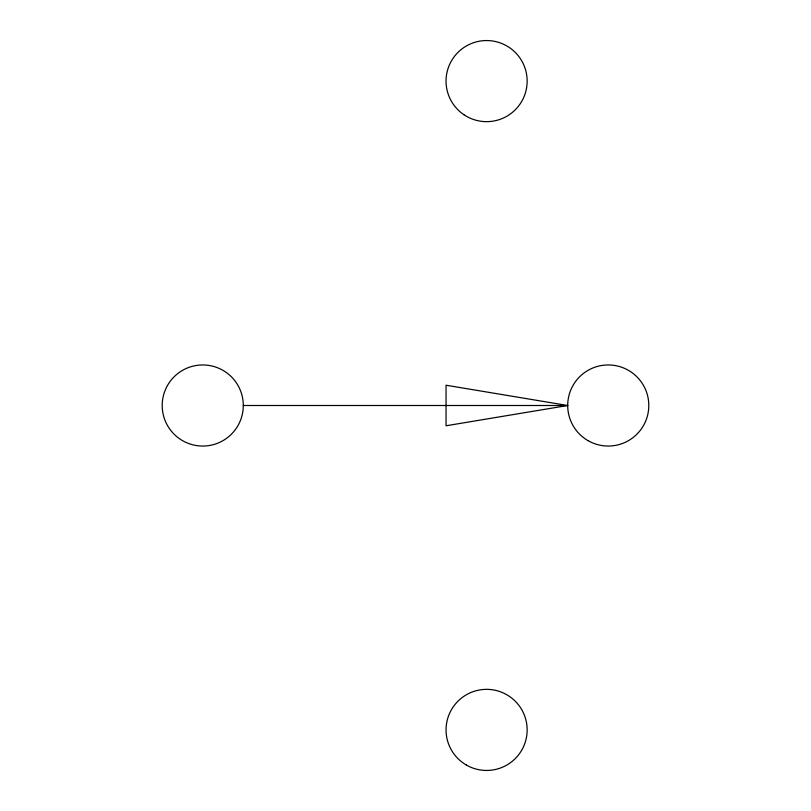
<?xml version="1.0" encoding="UTF-8"?>
<svg xmlns="http://www.w3.org/2000/svg" width="811" height="811" viewBox="0 0 811 811"><rect width="100%" height="100%" fill="white"/><g stroke="black" fill="none" stroke-linecap="round" stroke-linejoin="round"><path stroke-width="1.22" d="M567.7 405.5L446.05 425.775L446.05 385.225L567.7 405.5L243.3 405.5A40.55 40.55 0 0 1 182.475 440.616A40.55 40.55 0 0 1 182.475 370.384A40.55 40.55 0 0 1 243.3 405.5M587.975 440.616A40.55 40.55 0 0 0 648.8 405.5A40.55 40.55 0 0 0 587.975 370.384A40.55 40.55 0 0 0 587.975 440.616M463.872 114.686A40.55 40.55 0 0 0 527.049 83.989A40.55 40.55 0 0 0 468.88 44.625A40.55 40.55 0 0 0 463.872 114.686M466.325 765.016A40.55 40.55 0 0 0 527.15 729.9A40.55 40.55 0 0 0 466.325 694.784A40.55 40.55 0 0 0 466.325 765.016"/></g></svg>
